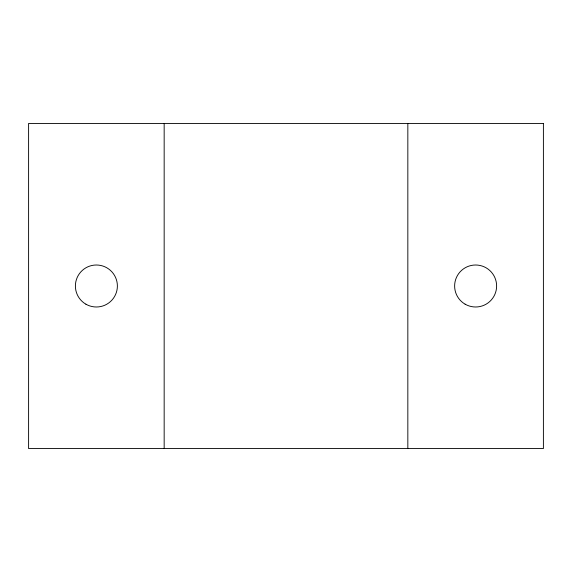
<?xml version="1.0" encoding="UTF-8"?>
<svg xmlns="http://www.w3.org/2000/svg" width="572" height="572" viewBox="0 0 572 572"><rect width="100%" height="100%" fill="white"/><g stroke="black" fill="none" stroke-linecap="round" stroke-linejoin="round"><path stroke-width="0.86" d="M407.836 123.43L407.836 448.57M164.164 123.43L164.164 448.57M543.4 123.43L28.6 123.43L28.6 448.57L543.4 448.57L543.4 123.43M85.886 304.182A21 21 0 0 0 117.382 286A21 21 0 0 0 85.886 267.818A21 21 0 0 0 85.886 304.182M465.122 304.182A21 21 0 0 0 496.618 286A21 21 0 0 0 465.122 267.818A21 21 0 0 0 465.122 304.182"/></g></svg>
